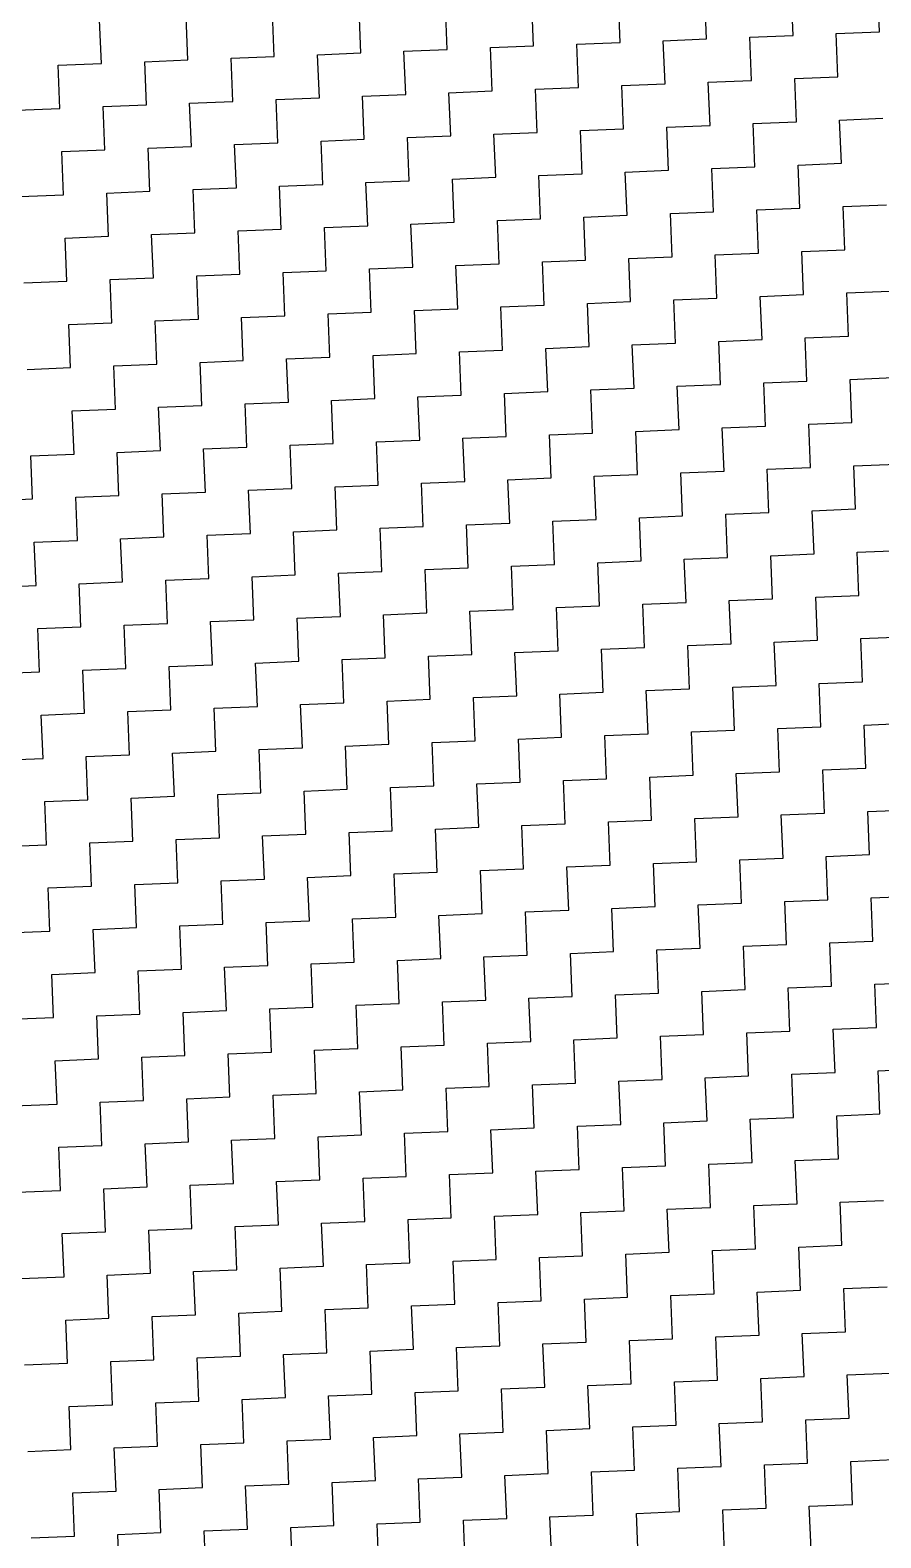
# Model space of a CAD drawing. Header units: metres. Extents: x 281802 to 284768, y 2076477 to 2081449.
# Drawn here: x 281881.9 to 281966.5, y 2077215.5 to 2077365.5 of the extents above; entities that cross this region are included whole.
import ezdxf

# ---------------------------------------------------------------- set-up
doc = ezdxf.new("R2010")
doc.units = ezdxf.units.M
doc.layers.add('POLY_HATCH', color=12, linetype='Continuous')

msp = doc.modelspace()

# ---------------------------------------------------------------- linework, layer by layer
at = {"layer": 'POLY_HATCH', "linetype": 'Continuous'}
for p, q in [((281940.55, 2077364.28), (281940.38, 2077368.58)), ((281949.15, 2077364.63), (281948.97, 2077368.93)), ((281957.75, 2077364.98), (281957.57, 2077369.28)), ((281966.34, 2077365.33), (281966.17, 2077369.62)), ((281897.57, 2077362.54), (281897.39, 2077366.84)), ((281906.16, 2077362.89), (281905.99, 2077367.19)), ((281914.76, 2077363.23), (281914.59, 2077367.53)), ((281923.36, 2077363.58), (281923.18, 2077367.88)), ((281931.95, 2077363.93), (281931.78, 2077368.23)), ((281888.97, 2077362.19), (281888.79, 2077366.49)), ((281962.04, 2077365.15), (281966.34, 2077365.33)), ((281927.66, 2077363.76), (281931.95, 2077363.93)), ((281936.25, 2077364.11), (281940.55, 2077364.28)), ((281936.43, 2077359.81), (281936.25, 2077364.11)), ((281944.85, 2077364.45), (281949.15, 2077364.63)), ((281945.02, 2077360.16), (281944.85, 2077364.45)), ((281953.45, 2077364.8), (281957.75, 2077364.98)), ((281953.62, 2077360.5), (281953.45, 2077364.8)), ((281962.22, 2077360.85), (281962.04, 2077365.15)), ((281893.27, 2077362.36), (281897.57, 2077362.54)), ((281893.44, 2077358.07), (281893.27, 2077362.36)), ((281901.86, 2077362.71), (281906.16, 2077362.89)), ((281902.04, 2077358.41), (281901.86, 2077362.71)), ((281910.46, 2077363.06), (281914.76, 2077363.23)), ((281910.64, 2077358.76), (281910.46, 2077363.06)), ((281919.06, 2077363.41), (281923.36, 2077363.58)), ((281919.23, 2077359.11), (281919.06, 2077363.41)), ((281927.83, 2077359.46), (281927.66, 2077363.76)), ((281884.67, 2077362.02), (281888.97, 2077362.19)), ((281884.84, 2077357.72), (281884.67, 2077362.02)), ((281957.92, 2077360.68), (281962.22, 2077360.85)), ((281923.53, 2077359.28), (281927.83, 2077359.46)), ((281923.71, 2077354.99), (281923.53, 2077359.28)), ((281932.13, 2077359.63), (281936.43, 2077359.81)), ((281932.3, 2077355.33), (281932.13, 2077359.63)), ((281940.73, 2077359.98), (281945.02, 2077360.16)), ((281940.9, 2077355.68), (281940.73, 2077359.98)), ((281949.32, 2077360.33), (281953.62, 2077360.5)), ((281949.5, 2077356.03), (281949.32, 2077360.33)), ((281958.09, 2077356.38), (281957.92, 2077360.68)), ((281889.14, 2077357.89), (281893.44, 2077358.07)), ((281889.32, 2077353.59), (281889.14, 2077357.89)), ((281897.74, 2077358.24), (281902.04, 2077358.41)), ((281897.91, 2077353.94), (281897.74, 2077358.24)), ((281906.34, 2077358.59), (281910.64, 2077358.76)), ((281906.51, 2077354.29), (281906.34, 2077358.59)), ((281914.93, 2077358.94), (281919.23, 2077359.11)), ((281915.11, 2077354.64), (281914.93, 2077358.94)), ((281880.54, 2077357.54), (281884.84, 2077357.72)), ((281953.8, 2077356.21), (281958.09, 2077356.38)), ((281962.39, 2077356.55), (281966.69, 2077356.73)), ((281962.57, 2077352.26), (281962.39, 2077356.55)), ((281919.41, 2077354.81), (281923.71, 2077354.99)), ((281919.58, 2077350.51), (281919.41, 2077354.81)), ((281928, 2077355.16), (281932.3, 2077355.33)), ((281928.18, 2077350.86), (281928, 2077355.16)), ((281936.6, 2077355.51), (281940.9, 2077355.68)), ((281936.78, 2077351.21), (281936.6, 2077355.51)), ((281945.2, 2077355.86), (281949.5, 2077356.03)), ((281945.37, 2077351.56), (281945.2, 2077355.86)), ((281953.97, 2077351.91), (281953.8, 2077356.21)), ((281885.02, 2077353.42), (281889.32, 2077353.59)), ((281885.19, 2077349.12), (281885.02, 2077353.42)), ((281893.61, 2077353.77), (281897.91, 2077353.94)), ((281893.79, 2077349.47), (281893.61, 2077353.77)), ((281902.21, 2077354.12), (281906.51, 2077354.29)), ((281902.39, 2077349.82), (281902.21, 2077354.12)), ((281910.81, 2077354.46), (281915.11, 2077354.64)), ((281910.98, 2077350.16), (281910.81, 2077354.46)), ((281949.67, 2077351.73), (281953.97, 2077351.91)), ((281958.27, 2077352.08), (281962.57, 2077352.26)), ((281958.44, 2077347.78), (281958.27, 2077352.08)), ((281915.28, 2077350.34), (281919.58, 2077350.51)), ((281915.46, 2077346.04), (281915.28, 2077350.34)), ((281923.88, 2077350.69), (281928.18, 2077350.86)), ((281924.05, 2077346.39), (281923.88, 2077350.69)), ((281932.48, 2077351.04), (281936.78, 2077351.21)), ((281932.65, 2077346.74), (281932.48, 2077351.04)), ((281941.07, 2077351.38), (281945.37, 2077351.56)), ((281941.25, 2077347.09), (281941.07, 2077351.38)), ((281949.85, 2077347.43), (281949.67, 2077351.73)), ((281880.89, 2077348.95), (281885.19, 2077349.12)), ((281889.49, 2077349.29), (281893.79, 2077349.47)), ((281889.66, 2077345), (281889.49, 2077349.29)), ((281898.09, 2077349.64), (281902.39, 2077349.82)), ((281898.26, 2077345.34), (281898.09, 2077349.64)), ((281906.68, 2077349.99), (281910.98, 2077350.16)), ((281906.86, 2077345.69), (281906.68, 2077349.99)), ((281945.55, 2077347.26), (281949.85, 2077347.43)), ((281954.14, 2077347.61), (281958.44, 2077347.78)), ((281954.32, 2077343.31), (281954.14, 2077347.61)), ((281962.74, 2077347.96), (281967.04, 2077348.13)), ((281962.92, 2077343.66), (281962.74, 2077347.96)), ((281911.16, 2077345.87), (281915.46, 2077346.04)), ((281911.33, 2077341.57), (281911.16, 2077345.87)), ((281919.75, 2077346.21), (281924.05, 2077346.39)), ((281919.93, 2077341.92), (281919.75, 2077346.21)), ((281928.35, 2077346.56), (281932.65, 2077346.74)), ((281928.53, 2077342.26), (281928.35, 2077346.56)), ((281936.95, 2077346.91), (281941.25, 2077347.09)), ((281937.12, 2077342.61), (281936.95, 2077346.91)), ((281945.72, 2077342.96), (281945.55, 2077347.26)), ((281885.37, 2077344.82), (281889.66, 2077345)), ((281885.54, 2077340.52), (281885.37, 2077344.82)), ((281893.96, 2077345.17), (281898.26, 2077345.34)), ((281894.14, 2077340.87), (281893.96, 2077345.17)), ((281902.56, 2077345.52), (281906.86, 2077345.69)), ((281902.73, 2077341.22), (281902.56, 2077345.52)), ((281941.42, 2077342.79), (281945.72, 2077342.96)), ((281941.6, 2077338.49), (281941.42, 2077342.79)), ((281950.02, 2077343.14), (281954.32, 2077343.31)), ((281950.19, 2077338.84), (281950.02, 2077343.14)), ((281958.62, 2077343.48), (281962.92, 2077343.66)), ((281958.79, 2077339.19), (281958.62, 2077343.48)), ((281907.03, 2077341.39), (281911.33, 2077341.57)), ((281907.21, 2077337.09), (281907.03, 2077341.39)), ((281915.63, 2077341.74), (281919.93, 2077341.92)), ((281915.8, 2077337.44), (281915.63, 2077341.74)), ((281924.23, 2077342.09), (281928.53, 2077342.26)), ((281924.4, 2077337.79), (281924.23, 2077342.09)), ((281932.82, 2077342.44), (281937.12, 2077342.61)), ((281933, 2077338.14), (281932.82, 2077342.44)), ((281881.24, 2077340.35), (281885.54, 2077340.52)), ((281889.84, 2077340.7), (281894.14, 2077340.87)), ((281890.01, 2077336.4), (281889.84, 2077340.7)), ((281898.44, 2077341.05), (281902.73, 2077341.22)), ((281898.61, 2077336.75), (281898.44, 2077341.05)), ((281937.3, 2077338.31), (281941.6, 2077338.49)), ((281937.47, 2077334.02), (281937.3, 2077338.31)), ((281945.89, 2077338.66), (281950.19, 2077338.84)), ((281946.07, 2077334.36), (281945.89, 2077338.66)), ((281954.49, 2077339.01), (281958.79, 2077339.19)), ((281954.67, 2077334.71), (281954.49, 2077339.01)), ((281963.09, 2077339.36), (281967.39, 2077339.53)), ((281963.26, 2077335.06), (281963.09, 2077339.36)), ((281902.91, 2077336.92), (281907.21, 2077337.09)), ((281903.08, 2077332.62), (281902.91, 2077336.92)), ((281911.51, 2077337.27), (281915.8, 2077337.44)), ((281911.68, 2077332.97), (281911.51, 2077337.27)), ((281920.1, 2077337.62), (281924.4, 2077337.79)), ((281920.28, 2077333.32), (281920.1, 2077337.62)), ((281928.7, 2077337.97), (281933, 2077338.14)), ((281928.87, 2077333.67), (281928.7, 2077337.97)), ((281885.71, 2077336.22), (281890.01, 2077336.4)), ((281885.89, 2077331.93), (281885.71, 2077336.22)), ((281894.31, 2077336.57), (281898.61, 2077336.75)), ((281894.49, 2077332.27), (281894.31, 2077336.57)), ((281933.17, 2077333.84), (281937.47, 2077334.02)), ((281933.35, 2077329.54), (281933.17, 2077333.84)), ((281941.77, 2077334.19), (281946.07, 2077334.36)), ((281941.94, 2077329.89), (281941.77, 2077334.19)), ((281950.37, 2077334.54), (281954.67, 2077334.71)), ((281950.54, 2077330.24), (281950.37, 2077334.54)), ((281958.96, 2077334.89), (281963.26, 2077335.06)), ((281959.14, 2077330.59), (281958.96, 2077334.89)), ((281890.19, 2077332.1), (281894.49, 2077332.27)), ((281898.78, 2077332.45), (281903.08, 2077332.62)), ((281898.96, 2077328.15), (281898.78, 2077332.45)), ((281907.38, 2077332.8), (281911.68, 2077332.97)), ((281907.56, 2077328.5), (281907.38, 2077332.8)), ((281915.98, 2077333.14), (281920.28, 2077333.32)), ((281916.15, 2077328.85), (281915.98, 2077333.14)), ((281924.58, 2077333.49), (281928.87, 2077333.67)), ((281924.75, 2077329.19), (281924.58, 2077333.49)), ((281881.59, 2077331.75), (281885.89, 2077331.93)), ((281890.36, 2077327.8), (281890.19, 2077332.1)), ((281963.44, 2077330.76), (281967.74, 2077330.94)), ((281929.05, 2077329.37), (281933.35, 2077329.54)), ((281929.22, 2077325.07), (281929.05, 2077329.37)), ((281937.65, 2077329.72), (281941.94, 2077329.89)), ((281937.82, 2077325.42), (281937.65, 2077329.72)), ((281946.24, 2077330.07), (281950.54, 2077330.24)), ((281946.42, 2077325.77), (281946.24, 2077330.07)), ((281954.84, 2077330.41), (281959.14, 2077330.59)), ((281955.01, 2077326.11), (281954.84, 2077330.41)), ((281963.61, 2077326.46), (281963.44, 2077330.76)), ((281886.06, 2077327.63), (281890.36, 2077327.8)), ((281894.66, 2077327.98), (281898.96, 2077328.15)), ((281894.83, 2077323.68), (281894.66, 2077327.98)), ((281903.26, 2077328.32), (281907.56, 2077328.5)), ((281903.43, 2077324.02), (281903.26, 2077328.32)), ((281911.85, 2077328.67), (281916.15, 2077328.85)), ((281912.03, 2077324.37), (281911.85, 2077328.67)), ((281920.45, 2077329.02), (281924.75, 2077329.19)), ((281920.63, 2077324.72), (281920.45, 2077329.02)), ((281886.24, 2077323.33), (281886.06, 2077327.63)), ((281959.31, 2077326.29), (281963.61, 2077326.46)), ((281959.49, 2077321.99), (281959.31, 2077326.29)), ((281924.92, 2077324.9), (281929.22, 2077325.07)), ((281925.1, 2077320.6), (281924.92, 2077324.9)), ((281933.52, 2077325.24), (281937.82, 2077325.42)), ((281933.7, 2077320.95), (281933.52, 2077325.24)), ((281942.12, 2077325.59), (281946.42, 2077325.77)), ((281942.29, 2077321.29), (281942.12, 2077325.59)), ((281950.72, 2077325.94), (281955.01, 2077326.11)), ((281950.89, 2077321.64), (281950.72, 2077325.94)), ((281881.94, 2077323.15), (281886.24, 2077323.33)), ((281890.54, 2077323.5), (281894.83, 2077323.68)), ((281890.71, 2077319.2), (281890.54, 2077323.5)), ((281899.13, 2077323.85), (281903.43, 2077324.02)), ((281899.31, 2077319.55), (281899.13, 2077323.85)), ((281907.73, 2077324.2), (281912.03, 2077324.37)), ((281907.9, 2077319.9), (281907.73, 2077324.2)), ((281916.33, 2077324.55), (281920.63, 2077324.72)), ((281916.5, 2077320.25), (281916.33, 2077324.55)), ((281882.11, 2077318.86), (281881.94, 2077323.15)), ((281955.19, 2077321.82), (281959.49, 2077321.99)), ((281955.36, 2077317.52), (281955.19, 2077321.82)), ((281963.79, 2077322.16), (281968.08, 2077322.34)), ((281963.96, 2077317.87), (281963.79, 2077322.16)), ((281920.8, 2077320.42), (281925.1, 2077320.6)), ((281920.97, 2077316.12), (281920.8, 2077320.42)), ((281929.4, 2077320.77), (281933.7, 2077320.95)), ((281929.57, 2077316.47), (281929.4, 2077320.77)), ((281937.99, 2077321.12), (281942.29, 2077321.29)), ((281938.17, 2077316.82), (281937.99, 2077321.12)), ((281946.59, 2077321.47), (281950.89, 2077321.64)), ((281946.77, 2077317.17), (281946.59, 2077321.47)), ((281877.81, 2077318.68), (281882.11, 2077318.86)), ((281886.41, 2077319.03), (281890.71, 2077319.2)), ((281886.59, 2077314.73), (281886.41, 2077319.03)), ((281895.01, 2077319.38), (281899.31, 2077319.55)), ((281895.18, 2077315.08), (281895.01, 2077319.38)), ((281903.61, 2077319.73), (281907.9, 2077319.9)), ((281903.78, 2077315.43), (281903.61, 2077319.73)), ((281912.2, 2077320.07), (281916.5, 2077320.25)), ((281912.38, 2077315.78), (281912.2, 2077320.07)), ((281951.06, 2077317.34), (281955.36, 2077317.52)), ((281951.24, 2077313.04), (281951.06, 2077317.34)), ((281959.66, 2077317.69), (281963.96, 2077317.87)), ((281959.84, 2077313.39), (281959.66, 2077317.69)), ((281908.08, 2077315.6), (281912.38, 2077315.78)), ((281916.68, 2077315.95), (281920.97, 2077316.12)), ((281916.85, 2077311.65), (281916.68, 2077315.95)), ((281925.27, 2077316.3), (281929.57, 2077316.47)), ((281925.45, 2077312), (281925.27, 2077316.3)), ((281933.87, 2077316.65), (281938.17, 2077316.82)), ((281934.04, 2077312.35), (281933.87, 2077316.65)), ((281942.47, 2077317), (281946.77, 2077317.17)), ((281942.64, 2077312.7), (281942.47, 2077317)), ((281882.29, 2077314.56), (281886.59, 2077314.73)), ((281882.46, 2077310.26), (281882.29, 2077314.56)), ((281890.88, 2077314.91), (281895.18, 2077315.08)), ((281891.06, 2077310.61), (281890.88, 2077314.91)), ((281899.48, 2077315.25), (281903.78, 2077315.43)), ((281899.66, 2077310.95), (281899.48, 2077315.25)), ((281908.25, 2077311.3), (281908.08, 2077315.6)), ((281946.94, 2077312.87), (281951.24, 2077313.04)), ((281947.11, 2077308.57), (281946.94, 2077312.87)), ((281955.54, 2077313.22), (281959.84, 2077313.39)), ((281955.71, 2077308.92), (281955.54, 2077313.22)), ((281964.13, 2077313.57), (281968.43, 2077313.74)), ((281964.31, 2077309.27), (281964.13, 2077313.57)), ((281903.95, 2077311.13), (281908.25, 2077311.3)), ((281912.55, 2077311.48), (281916.85, 2077311.65)), ((281912.73, 2077307.18), (281912.55, 2077311.48)), ((281921.15, 2077311.83), (281925.45, 2077312)), ((281921.32, 2077307.53), (281921.15, 2077311.83)), ((281929.75, 2077312.17), (281934.04, 2077312.35)), ((281929.92, 2077307.88), (281929.75, 2077312.17)), ((281938.34, 2077312.52), (281942.64, 2077312.7)), ((281938.52, 2077308.22), (281938.34, 2077312.52)), ((281878.16, 2077310.08), (281882.46, 2077310.26)), ((281886.76, 2077310.43), (281891.06, 2077310.61)), ((281886.93, 2077306.13), (281886.76, 2077310.43)), ((281895.36, 2077310.78), (281899.66, 2077310.95)), ((281895.53, 2077306.48), (281895.36, 2077310.78)), ((281904.13, 2077306.83), (281903.95, 2077311.13)), ((281942.82, 2077308.4), (281947.11, 2077308.57)), ((281942.99, 2077304.1), (281942.82, 2077308.4)), ((281951.41, 2077308.75), (281955.71, 2077308.92)), ((281951.59, 2077304.45), (281951.41, 2077308.75)), ((281960.01, 2077309.09), (281964.31, 2077309.27)), ((281960.18, 2077304.8), (281960.01, 2077309.09)), ((281899.83, 2077306.66), (281904.13, 2077306.83)), ((281908.43, 2077307), (281912.73, 2077307.18)), ((281908.6, 2077302.71), (281908.43, 2077307)), ((281917.02, 2077307.35), (281921.32, 2077307.53)), ((281917.2, 2077303.05), (281917.02, 2077307.35)), ((281925.62, 2077307.7), (281929.92, 2077307.88)), ((281925.8, 2077303.4), (281925.62, 2077307.7)), ((281934.22, 2077308.05), (281938.52, 2077308.22)), ((281934.39, 2077303.75), (281934.22, 2077308.05)), ((281882.64, 2077305.96), (281886.93, 2077306.13)), ((281882.81, 2077301.66), (281882.64, 2077305.96)), ((281891.23, 2077306.31), (281895.53, 2077306.48)), ((281891.41, 2077302.01), (281891.23, 2077306.31)), ((281900, 2077302.36), (281899.83, 2077306.66)), ((281938.69, 2077303.93), (281942.99, 2077304.1)), ((281938.87, 2077299.63), (281938.69, 2077303.93)), ((281947.29, 2077304.27), (281951.59, 2077304.45)), ((281947.46, 2077299.97), (281947.29, 2077304.27)), ((281955.89, 2077304.62), (281960.18, 2077304.8)), ((281956.06, 2077300.32), (281955.89, 2077304.62)), ((281964.48, 2077304.97), (281968.78, 2077305.14)), ((281964.66, 2077300.67), (281964.48, 2077304.97)), ((281895.71, 2077302.18), (281900, 2077302.36)), ((281904.3, 2077302.53), (281908.6, 2077302.71)), ((281904.48, 2077298.23), (281904.3, 2077302.53)), ((281912.9, 2077302.88), (281917.2, 2077303.05)), ((281913.07, 2077298.58), (281912.9, 2077302.88)), ((281921.5, 2077303.23), (281925.8, 2077303.4)), ((281921.67, 2077298.93), (281921.5, 2077303.23)), ((281930.09, 2077303.58), (281934.39, 2077303.75)), ((281930.27, 2077299.28), (281930.09, 2077303.58)), ((281878.51, 2077301.49), (281882.81, 2077301.66)), ((281887.11, 2077301.84), (281891.41, 2077302.01)), ((281887.28, 2077297.54), (281887.11, 2077301.84)), ((281895.88, 2077297.88), (281895.71, 2077302.18)), ((281925.97, 2077299.1), (281930.27, 2077299.28)), ((281934.57, 2077299.45), (281938.87, 2077299.63)), ((281934.74, 2077295.15), (281934.57, 2077299.45)), ((281943.16, 2077299.8), (281947.46, 2077299.97)), ((281943.34, 2077295.5), (281943.16, 2077299.8)), ((281951.76, 2077300.15), (281956.06, 2077300.32)), ((281951.94, 2077295.85), (281951.76, 2077300.15)), ((281960.36, 2077300.5), (281964.66, 2077300.67)), ((281960.53, 2077296.2), (281960.36, 2077300.5)), ((281891.58, 2077297.71), (281895.88, 2077297.88)), ((281900.18, 2077298.06), (281904.48, 2077298.23)), ((281900.35, 2077293.76), (281900.18, 2077298.06)), ((281908.78, 2077298.41), (281913.07, 2077298.58)), ((281908.95, 2077294.11), (281908.78, 2077298.41)), ((281917.37, 2077298.76), (281921.67, 2077298.93)), ((281917.55, 2077294.46), (281917.37, 2077298.76)), ((281926.14, 2077294.81), (281925.97, 2077299.1)), ((281882.98, 2077297.36), (281887.28, 2077297.54)), ((281883.16, 2077293.06), (281882.98, 2077297.36)), ((281891.75, 2077293.41), (281891.58, 2077297.71)), ((281964.83, 2077296.37), (281969.13, 2077296.55)), ((281965.01, 2077292.07), (281964.83, 2077296.37)), ((281921.85, 2077294.63), (281926.14, 2077294.81)), ((281930.44, 2077294.98), (281934.74, 2077295.15)), ((281930.62, 2077290.68), (281930.44, 2077294.98)), ((281939.04, 2077295.33), (281943.34, 2077295.5)), ((281939.21, 2077291.03), (281939.04, 2077295.33)), ((281947.64, 2077295.68), (281951.94, 2077295.85)), ((281947.81, 2077291.38), (281947.64, 2077295.68)), ((281956.23, 2077296.02), (281960.53, 2077296.2)), ((281956.41, 2077291.73), (281956.23, 2077296.02)), ((281887.46, 2077293.24), (281891.75, 2077293.41)), ((281896.05, 2077293.59), (281900.35, 2077293.76)), ((281896.23, 2077289.29), (281896.05, 2077293.59)), ((281904.65, 2077293.93), (281908.95, 2077294.11)), ((281904.82, 2077289.64), (281904.65, 2077293.93)), ((281913.25, 2077294.28), (281917.55, 2077294.46)), ((281913.42, 2077289.98), (281913.25, 2077294.28)), ((281922.02, 2077290.33), (281921.85, 2077294.63)), ((281878.86, 2077292.89), (281883.16, 2077293.06)), ((281887.63, 2077288.94), (281887.46, 2077293.24)), ((281960.71, 2077291.9), (281965.01, 2077292.07)), ((281960.88, 2077287.6), (281960.71, 2077291.9)), ((281917.72, 2077290.16), (281922.02, 2077290.33)), ((281926.32, 2077290.51), (281930.62, 2077290.68)), ((281926.49, 2077286.21), (281926.32, 2077290.51)), ((281934.92, 2077290.86), (281939.21, 2077291.03)), ((281935.09, 2077286.56), (281934.92, 2077290.86)), ((281943.51, 2077291.2), (281947.81, 2077291.38)), ((281943.69, 2077286.9), (281943.51, 2077291.2)), ((281952.11, 2077291.55), (281956.41, 2077291.73)), ((281952.28, 2077287.25), (281952.11, 2077291.55)), ((281883.33, 2077288.77), (281887.63, 2077288.94)), ((281891.93, 2077289.11), (281896.23, 2077289.29)), ((281892.1, 2077284.81), (281891.93, 2077289.11)), ((281900.53, 2077289.46), (281904.82, 2077289.64)), ((281900.7, 2077285.16), (281900.53, 2077289.46)), ((281909.12, 2077289.81), (281913.42, 2077289.98)), ((281909.3, 2077285.51), (281909.12, 2077289.81)), ((281917.89, 2077285.86), (281917.72, 2077290.16)), ((281883.51, 2077284.47), (281883.33, 2077288.77)), ((281956.58, 2077287.43), (281960.88, 2077287.6)), ((281956.76, 2077283.13), (281956.58, 2077287.43)), ((281965.18, 2077287.78), (281969.48, 2077287.95)), ((281965.35, 2077283.48), (281965.18, 2077287.78)), ((281913.6, 2077285.69), (281917.89, 2077285.86)), ((281922.19, 2077286.03), (281926.49, 2077286.21)), ((281922.37, 2077281.74), (281922.19, 2077286.03)), ((281930.79, 2077286.38), (281935.09, 2077286.56)), ((281930.96, 2077282.08), (281930.79, 2077286.38)), ((281939.39, 2077286.73), (281943.69, 2077286.9)), ((281939.56, 2077282.43), (281939.39, 2077286.73)), ((281947.99, 2077287.08), (281952.28, 2077287.25)), ((281948.16, 2077282.78), (281947.99, 2077287.08)), ((281879.21, 2077284.29), (281883.51, 2077284.47)), ((281887.8, 2077284.64), (281892.1, 2077284.81)), ((281887.98, 2077280.34), (281887.8, 2077284.64)), ((281896.4, 2077284.99), (281900.7, 2077285.16)), ((281896.58, 2077280.69), (281896.4, 2077284.99)), ((281905, 2077285.34), (281909.3, 2077285.51)), ((281905.17, 2077281.04), (281905, 2077285.34)), ((281913.77, 2077281.39), (281913.6, 2077285.69)), ((281943.86, 2077282.61), (281948.16, 2077282.78)), ((281952.46, 2077282.95), (281956.76, 2077283.13)), ((281952.63, 2077278.66), (281952.46, 2077282.95)), ((281961.06, 2077283.3), (281965.35, 2077283.48)), ((281961.23, 2077279), (281961.06, 2077283.3)), ((281909.47, 2077281.21), (281913.77, 2077281.39)), ((281918.07, 2077281.56), (281922.37, 2077281.74)), ((281918.24, 2077277.26), (281918.07, 2077281.56)), ((281926.67, 2077281.91), (281930.96, 2077282.08)), ((281926.84, 2077277.61), (281926.67, 2077281.91)), ((281935.26, 2077282.26), (281939.56, 2077282.43)), ((281935.44, 2077277.96), (281935.26, 2077282.26)), ((281944.03, 2077278.31), (281943.86, 2077282.61)), ((281883.68, 2077280.17), (281887.98, 2077280.34)), ((281883.85, 2077275.87), (281883.68, 2077280.17)), ((281892.28, 2077280.52), (281896.58, 2077280.69)), ((281892.45, 2077276.22), (281892.28, 2077280.52)), ((281900.87, 2077280.86), (281905.17, 2077281.04)), ((281901.05, 2077276.57), (281900.87, 2077280.86)), ((281909.65, 2077276.91), (281909.47, 2077281.21)), ((281939.74, 2077278.13), (281944.03, 2077278.31)), ((281948.33, 2077278.48), (281952.63, 2077278.66)), ((281948.51, 2077274.18), (281948.33, 2077278.48)), ((281956.93, 2077278.83), (281961.23, 2077279)), ((281957.1, 2077274.53), (281956.93, 2077278.83)), ((281965.53, 2077279.18), (281969.83, 2077279.35)), ((281965.7, 2077274.88), (281965.53, 2077279.18)), ((281905.35, 2077276.74), (281909.65, 2077276.91)), ((281913.94, 2077277.09), (281918.24, 2077277.26)), ((281914.12, 2077272.79), (281913.94, 2077277.09)), ((281922.54, 2077277.44), (281926.84, 2077277.61)), ((281922.72, 2077273.14), (281922.54, 2077277.44)), ((281931.14, 2077277.79), (281935.44, 2077277.96)), ((281931.31, 2077273.49), (281931.14, 2077277.79)), ((281939.91, 2077273.83), (281939.74, 2077278.13)), ((281879.56, 2077275.7), (281883.85, 2077275.87)), ((281888.15, 2077276.04), (281892.45, 2077276.22)), ((281888.33, 2077271.74), (281888.15, 2077276.04)), ((281896.75, 2077276.39), (281901.05, 2077276.57)), ((281896.92, 2077272.09), (281896.75, 2077276.39)), ((281905.52, 2077272.44), (281905.35, 2077276.74)), ((281935.61, 2077273.66), (281939.91, 2077273.83)), ((281944.21, 2077274.01), (281948.51, 2077274.18)), ((281944.38, 2077269.71), (281944.21, 2077274.01)), ((281952.81, 2077274.36), (281957.1, 2077274.53)), ((281952.98, 2077270.06), (281952.81, 2077274.36)), ((281961.4, 2077274.71), (281965.7, 2077274.88)), ((281961.58, 2077270.41), (281961.4, 2077274.71)), ((281901.22, 2077272.27), (281905.52, 2077272.44)), ((281909.82, 2077272.62), (281914.12, 2077272.79)), ((281909.99, 2077268.32), (281909.82, 2077272.62)), ((281918.42, 2077272.96), (281922.72, 2077273.14)), ((281918.59, 2077268.67), (281918.42, 2077272.96)), ((281927.01, 2077273.31), (281931.31, 2077273.49)), ((281927.19, 2077269.01), (281927.01, 2077273.31)), ((281935.79, 2077269.36), (281935.61, 2077273.66)), ((281884.03, 2077271.57), (281888.33, 2077271.74)), ((281884.2, 2077267.27), (281884.03, 2077271.57)), ((281892.63, 2077271.92), (281896.92, 2077272.09)), ((281892.8, 2077267.62), (281892.63, 2077271.92)), ((281901.4, 2077267.97), (281901.22, 2077272.27)), ((281931.49, 2077269.19), (281935.79, 2077269.36)), ((281940.08, 2077269.54), (281944.38, 2077269.71)), ((281940.26, 2077265.24), (281940.08, 2077269.54)), ((281948.68, 2077269.88), (281952.98, 2077270.06)), ((281948.86, 2077265.59), (281948.68, 2077269.88)), ((281957.28, 2077270.23), (281961.58, 2077270.41)), ((281957.45, 2077265.93), (281957.28, 2077270.23)), ((281965.88, 2077270.58), (281970.17, 2077270.76)), ((281966.05, 2077266.28), (281965.88, 2077270.58)), ((281897.1, 2077267.79), (281901.4, 2077267.97)), ((281897.27, 2077263.5), (281897.1, 2077267.79)), ((281905.7, 2077268.14), (281909.99, 2077268.32)), ((281905.87, 2077263.84), (281905.7, 2077268.14)), ((281914.29, 2077268.49), (281918.59, 2077268.67)), ((281914.47, 2077264.19), (281914.29, 2077268.49)), ((281922.89, 2077268.84), (281927.19, 2077269.01)), ((281923.06, 2077264.54), (281922.89, 2077268.84)), ((281931.66, 2077264.89), (281931.49, 2077269.19)), ((281879.9, 2077267.1), (281884.2, 2077267.27)), ((281888.5, 2077267.45), (281892.8, 2077267.62)), ((281888.68, 2077263.15), (281888.5, 2077267.45)), ((281961.75, 2077266.11), (281966.05, 2077266.28)), ((281927.36, 2077264.72), (281931.66, 2077264.89)), ((281935.96, 2077265.06), (281940.26, 2077265.24)), ((281936.13, 2077260.76), (281935.96, 2077265.06)), ((281944.56, 2077265.41), (281948.86, 2077265.59)), ((281944.73, 2077261.11), (281944.56, 2077265.41)), ((281953.15, 2077265.76), (281957.45, 2077265.93)), ((281953.33, 2077261.46), (281953.15, 2077265.76)), ((281961.93, 2077261.81), (281961.75, 2077266.11)), ((281892.97, 2077263.32), (281897.27, 2077263.5)), ((281893.15, 2077259.02), (281892.97, 2077263.32)), ((281901.57, 2077263.67), (281905.87, 2077263.84)), ((281901.75, 2077259.37), (281901.57, 2077263.67)), ((281910.17, 2077264.02), (281914.47, 2077264.19)), ((281910.34, 2077259.72), (281910.17, 2077264.02)), ((281918.77, 2077264.37), (281923.06, 2077264.54)), ((281918.94, 2077260.07), (281918.77, 2077264.37)), ((281927.54, 2077260.42), (281927.36, 2077264.72)), ((281884.38, 2077262.97), (281888.68, 2077263.15)), ((281884.55, 2077258.67), (281884.38, 2077262.97)), ((281957.63, 2077261.64), (281961.93, 2077261.81)), ((281966.22, 2077261.98), (281970.52, 2077262.16)), ((281966.4, 2077257.69), (281966.22, 2077261.98)), ((281923.24, 2077260.24), (281927.54, 2077260.42)), ((281931.84, 2077260.59), (281936.13, 2077260.76)), ((281932.01, 2077256.29), (281931.84, 2077260.59)), ((281940.43, 2077260.94), (281944.73, 2077261.11)), ((281940.61, 2077256.64), (281940.43, 2077260.94)), ((281949.03, 2077261.29), (281953.33, 2077261.46)), ((281949.2, 2077256.99), (281949.03, 2077261.29)), ((281957.8, 2077257.34), (281957.63, 2077261.64)), ((281888.85, 2077258.85), (281893.15, 2077259.02)), ((281889.02, 2077254.55), (281888.85, 2077258.85)), ((281897.45, 2077259.2), (281901.75, 2077259.37)), ((281897.62, 2077254.9), (281897.45, 2077259.2)), ((281906.04, 2077259.55), (281910.34, 2077259.72)), ((281906.22, 2077255.25), (281906.04, 2077259.55)), ((281914.64, 2077259.89), (281918.94, 2077260.07)), ((281914.82, 2077255.6), (281914.64, 2077259.89)), ((281923.41, 2077255.94), (281923.24, 2077260.24)), ((281880.25, 2077258.5), (281884.55, 2077258.67)), ((281953.5, 2077257.16), (281957.8, 2077257.34)), ((281962.1, 2077257.51), (281966.4, 2077257.69)), ((281962.27, 2077253.21), (281962.1, 2077257.51)), ((281919.11, 2077255.77), (281923.41, 2077255.94)), ((281927.71, 2077256.12), (281932.01, 2077256.29)), ((281927.89, 2077251.82), (281927.71, 2077256.12)), ((281936.31, 2077256.47), (281940.61, 2077256.64)), ((281936.48, 2077252.17), (281936.31, 2077256.47)), ((281944.91, 2077256.81), (281949.2, 2077256.99)), ((281945.08, 2077252.52), (281944.91, 2077256.81)), ((281953.68, 2077252.86), (281953.5, 2077257.16)), ((281884.73, 2077254.38), (281889.02, 2077254.55)), ((281884.9, 2077250.08), (281884.73, 2077254.38)), ((281893.32, 2077254.72), (281897.62, 2077254.9)), ((281893.5, 2077250.43), (281893.32, 2077254.72)), ((281901.92, 2077255.07), (281906.22, 2077255.25)), ((281902.09, 2077250.77), (281901.92, 2077255.07)), ((281910.52, 2077255.42), (281914.82, 2077255.6)), ((281910.69, 2077251.12), (281910.52, 2077255.42)), ((281919.29, 2077251.47), (281919.11, 2077255.77)), ((281949.38, 2077252.69), (281953.68, 2077252.86)), ((281957.98, 2077253.04), (281962.27, 2077253.21)), ((281958.15, 2077248.74), (281957.98, 2077253.04)), ((281914.99, 2077251.3), (281919.29, 2077251.47)), ((281915.16, 2077247), (281914.99, 2077251.3)), ((281923.59, 2077251.65), (281927.89, 2077251.82)), ((281923.76, 2077247.35), (281923.59, 2077251.65)), ((281932.18, 2077251.99), (281936.48, 2077252.17)), ((281932.36, 2077247.69), (281932.18, 2077251.99)), ((281940.78, 2077252.34), (281945.08, 2077252.52)), ((281940.96, 2077248.04), (281940.78, 2077252.34)), ((281949.55, 2077248.39), (281949.38, 2077252.69)), ((281880.6, 2077249.9), (281884.9, 2077250.08)), ((281889.2, 2077250.25), (281893.5, 2077250.43)), ((281889.37, 2077245.95), (281889.2, 2077250.25)), ((281897.8, 2077250.6), (281902.09, 2077250.77)), ((281897.97, 2077246.3), (281897.8, 2077250.6)), ((281906.39, 2077250.95), (281910.69, 2077251.12)), ((281906.57, 2077246.65), (281906.39, 2077250.95)), ((281945.25, 2077248.22), (281949.55, 2077248.39)), ((281953.85, 2077248.57), (281958.15, 2077248.74)), ((281954.03, 2077244.27), (281953.85, 2077248.57)), ((281962.45, 2077248.91), (281966.75, 2077249.09)), ((281962.62, 2077244.62), (281962.45, 2077248.91)), ((281910.87, 2077246.82), (281915.16, 2077247)), ((281911.04, 2077242.53), (281910.87, 2077246.82)), ((281919.46, 2077247.17), (281923.76, 2077247.35)), ((281919.64, 2077242.87), (281919.46, 2077247.17)), ((281928.06, 2077247.52), (281932.36, 2077247.69)), ((281928.23, 2077243.22), (281928.06, 2077247.52)), ((281936.66, 2077247.87), (281940.96, 2077248.04)), ((281936.83, 2077243.57), (281936.66, 2077247.87)), ((281945.43, 2077243.92), (281945.25, 2077248.22)), ((281885.07, 2077245.78), (281889.37, 2077245.95)), ((281885.25, 2077241.48), (281885.07, 2077245.78)), ((281893.67, 2077246.13), (281897.97, 2077246.3)), ((281893.84, 2077241.83), (281893.67, 2077246.13)), ((281902.27, 2077246.48), (281906.57, 2077246.65)), ((281902.44, 2077242.18), (281902.27, 2077246.48)), ((281941.13, 2077243.74), (281945.43, 2077243.92)), ((281949.73, 2077244.09), (281954.03, 2077244.27)), ((281949.9, 2077239.79), (281949.73, 2077244.09)), ((281958.32, 2077244.44), (281962.62, 2077244.62)), ((281958.5, 2077240.14), (281958.32, 2077244.44)), ((281906.74, 2077242.35), (281911.04, 2077242.53)), ((281906.91, 2077238.05), (281906.74, 2077242.35)), ((281915.34, 2077242.7), (281919.64, 2077242.87)), ((281915.51, 2077238.4), (281915.34, 2077242.7)), ((281923.94, 2077243.05), (281928.23, 2077243.22)), ((281924.11, 2077238.75), (281923.94, 2077243.05)), ((281932.53, 2077243.4), (281936.83, 2077243.57)), ((281932.71, 2077239.1), (281932.53, 2077243.4)), ((281941.3, 2077239.45), (281941.13, 2077243.74)), ((281880.95, 2077241.31), (281885.25, 2077241.48)), ((281889.55, 2077241.65), (281893.84, 2077241.83)), ((281889.72, 2077237.36), (281889.55, 2077241.65)), ((281898.14, 2077242), (281902.44, 2077242.18)), ((281898.32, 2077237.7), (281898.14, 2077242)), ((281937.01, 2077239.27), (281941.3, 2077239.45)), ((281945.6, 2077239.62), (281949.9, 2077239.79)), ((281945.78, 2077235.32), (281945.6, 2077239.62)), ((281954.2, 2077239.97), (281958.5, 2077240.14)), ((281954.37, 2077235.67), (281954.2, 2077239.97)), ((281962.8, 2077240.32), (281967.1, 2077240.49)), ((281962.97, 2077236.02), (281962.8, 2077240.32)), ((281902.62, 2077237.88), (281906.91, 2077238.05)), ((281902.79, 2077233.58), (281902.62, 2077237.88)), ((281911.21, 2077238.23), (281915.51, 2077238.4)), ((281911.39, 2077233.93), (281911.21, 2077238.23)), ((281919.81, 2077238.58), (281924.11, 2077238.75)), ((281919.99, 2077234.28), (281919.81, 2077238.58)), ((281928.41, 2077238.92), (281932.71, 2077239.1)), ((281928.58, 2077234.62), (281928.41, 2077238.92)), ((281937.18, 2077234.97), (281937.01, 2077239.27)), ((281885.42, 2077237.18), (281889.72, 2077237.36)), ((281885.6, 2077232.88), (281885.42, 2077237.18)), ((281894.02, 2077237.53), (281898.32, 2077237.7)), ((281894.19, 2077233.23), (281894.02, 2077237.53)), ((281932.88, 2077234.8), (281937.18, 2077234.97)), ((281933.06, 2077230.5), (281932.88, 2077234.8)), ((281941.48, 2077235.15), (281945.78, 2077235.32)), ((281941.65, 2077230.85), (281941.48, 2077235.15)), ((281950.08, 2077235.5), (281954.37, 2077235.67)), ((281950.25, 2077231.2), (281950.08, 2077235.5)), ((281958.67, 2077235.84), (281962.97, 2077236.02)), ((281958.85, 2077231.55), (281958.67, 2077235.84)), ((281898.49, 2077233.41), (281902.79, 2077233.58)), ((281898.67, 2077229.11), (281898.49, 2077233.41)), ((281907.09, 2077233.75), (281911.39, 2077233.93)), ((281907.26, 2077229.46), (281907.09, 2077233.75)), ((281915.69, 2077234.1), (281919.99, 2077234.28)), ((281915.86, 2077229.8), (281915.69, 2077234.1)), ((281924.28, 2077234.45), (281928.58, 2077234.62)), ((281924.46, 2077230.15), (281924.28, 2077234.45)), ((281881.3, 2077232.71), (281885.6, 2077232.88)), ((281889.89, 2077233.06), (281894.19, 2077233.23)), ((281890.07, 2077228.76), (281889.89, 2077233.06)), ((281963.15, 2077231.72), (281967.44, 2077231.89)), ((281928.76, 2077230.33), (281933.06, 2077230.5)), ((281928.93, 2077226.03), (281928.76, 2077230.33)), ((281937.35, 2077230.67), (281941.65, 2077230.85)), ((281937.53, 2077226.38), (281937.35, 2077230.67)), ((281945.95, 2077231.02), (281950.25, 2077231.2)), ((281946.13, 2077226.72), (281945.95, 2077231.02)), ((281954.55, 2077231.37), (281958.85, 2077231.55)), ((281954.72, 2077227.07), (281954.55, 2077231.37)), ((281963.32, 2077227.42), (281963.15, 2077231.72)), ((281894.37, 2077228.93), (281898.67, 2077229.11)), ((281894.54, 2077224.63), (281894.37, 2077228.93)), ((281902.96, 2077229.28), (281907.26, 2077229.46)), ((281903.14, 2077224.98), (281902.96, 2077229.28)), ((281911.56, 2077229.63), (281915.86, 2077229.8)), ((281911.74, 2077225.33), (281911.56, 2077229.63)), ((281920.16, 2077229.98), (281924.46, 2077230.15)), ((281920.33, 2077225.68), (281920.16, 2077229.98)), ((281885.77, 2077228.58), (281890.07, 2077228.76)), ((281885.94, 2077224.29), (281885.77, 2077228.58)), ((281959.02, 2077227.25), (281963.32, 2077227.42)), ((281924.63, 2077225.85), (281928.93, 2077226.03)), ((281924.81, 2077221.55), (281924.63, 2077225.85)), ((281933.23, 2077226.2), (281937.53, 2077226.38)), ((281933.4, 2077221.9), (281933.23, 2077226.2)), ((281941.83, 2077226.55), (281946.13, 2077226.72)), ((281942, 2077222.25), (281941.83, 2077226.55)), ((281950.42, 2077226.9), (281954.72, 2077227.07)), ((281950.6, 2077222.6), (281950.42, 2077226.9)), ((281959.2, 2077222.95), (281959.02, 2077227.25)), ((281881.65, 2077224.11), (281885.94, 2077224.29)), ((281890.24, 2077224.46), (281894.54, 2077224.63)), ((281890.42, 2077220.16), (281890.24, 2077224.46)), ((281898.84, 2077224.81), (281903.14, 2077224.98)), ((281899.01, 2077220.51), (281898.84, 2077224.81)), ((281907.44, 2077225.16), (281911.74, 2077225.33)), ((281907.61, 2077220.86), (281907.44, 2077225.16)), ((281916.03, 2077225.51), (281920.33, 2077225.68)), ((281916.21, 2077221.21), (281916.03, 2077225.51)), ((281954.9, 2077222.77), (281959.2, 2077222.95)), ((281963.49, 2077223.12), (281967.79, 2077223.3)), ((281963.67, 2077218.82), (281963.49, 2077223.12)), ((281920.51, 2077221.38), (281924.81, 2077221.55)), ((281920.68, 2077217.08), (281920.51, 2077221.38)), ((281929.1, 2077221.73), (281933.4, 2077221.9)), ((281929.28, 2077217.43), (281929.1, 2077221.73)), ((281937.7, 2077222.08), (281942, 2077222.25)), ((281937.88, 2077217.78), (281937.7, 2077222.08)), ((281946.3, 2077222.43), (281950.6, 2077222.6)), ((281946.47, 2077218.13), (281946.3, 2077222.43)), ((281955.07, 2077218.48), (281954.9, 2077222.77)), ((281886.12, 2077219.99), (281890.42, 2077220.16)), ((281886.29, 2077215.69), (281886.12, 2077219.99)), ((281894.72, 2077220.34), (281899.01, 2077220.51)), ((281894.89, 2077216.04), (281894.72, 2077220.34)), ((281903.31, 2077220.68), (281907.61, 2077220.86)), ((281903.49, 2077216.39), (281903.31, 2077220.68)), ((281911.91, 2077221.03), (281916.21, 2077221.21)), ((281912.08, 2077216.73), (281911.91, 2077221.03)), ((281950.77, 2077218.3), (281955.07, 2077218.48)), ((281950.95, 2077214), (281950.77, 2077218.3)), ((281959.37, 2077218.65), (281963.67, 2077218.82)), ((281959.54, 2077214.35), (281959.37, 2077218.65)), ((281916.38, 2077216.91), (281920.68, 2077217.08)), ((281916.56, 2077212.61), (281916.38, 2077216.91)), ((281924.98, 2077217.26), (281929.28, 2077217.43)), ((281925.15, 2077212.96), (281924.98, 2077217.26)), ((281933.58, 2077217.6), (281937.88, 2077217.78)), ((281933.75, 2077213.31), (281933.58, 2077217.6)), ((281942.17, 2077217.95), (281946.47, 2077218.13)), ((281942.35, 2077213.65), (281942.17, 2077217.95)), ((281881.99, 2077215.51), (281886.29, 2077215.69)), ((281890.59, 2077215.86), (281894.89, 2077216.04)), ((281890.77, 2077211.56), (281890.59, 2077215.86)), ((281899.19, 2077216.21), (281903.49, 2077216.39)), ((281899.36, 2077211.91), (281899.19, 2077216.21)), ((281907.79, 2077216.56), (281912.08, 2077216.73)), ((281907.96, 2077212.26), (281907.79, 2077216.56))]:
    msp.add_line(p, q, dxfattribs=at)

doc.saveas('drawing.dxf')
